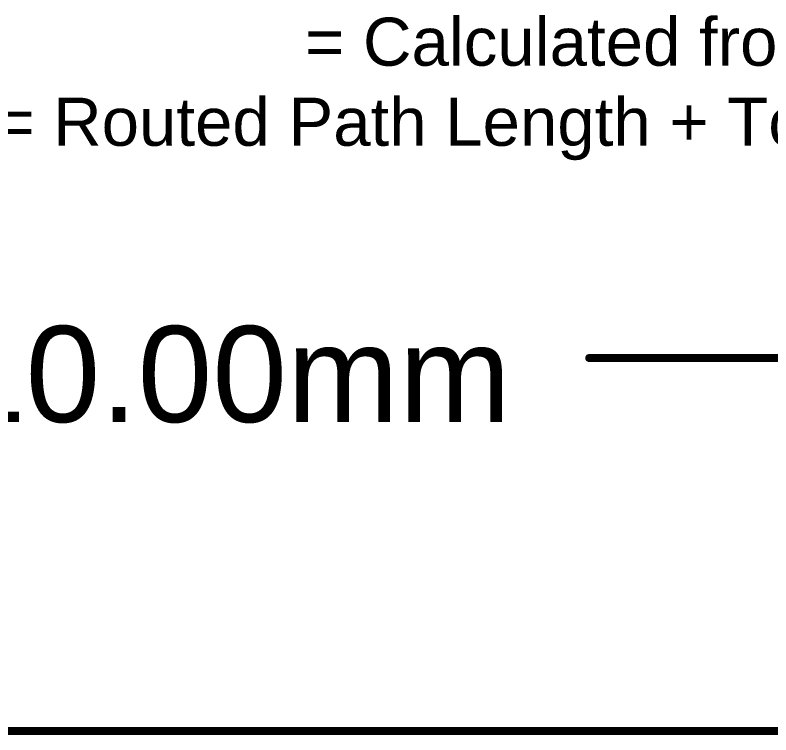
# Model space of a CAD drawing. Header units: inches. Extents: x 0 to 211, y 0 to 201.
# Drawn here: x 1.879 to 2.822, y 4.719 to 5.618 of the extents above; entities that cross this region are included whole.
import ezdxf

# ---------------------------------------------------------------- set-up
doc = ezdxf.new("R2010")
doc.units = ezdxf.units.IN
doc.header["$MEASUREMENT"] = 0
for name, color, linetype in [('Board Outline', 216, 'Continuous'), ('Dimension', 6, 'Continuous'), ('Drill Drawing', 1, 'Continuous')]:
    doc.layers.add(name, color=color, linetype=linetype)
doc.styles.add('Arial', font='', dxfattribs={"height": 0.2})
doc.styles.get('Arial').set_extended_font_data('Arial')

msp = doc.modelspace()

# ---------------------------------------------------------------- linework, layer by layer
at = {"layer": 'Board Outline'}
msp.add_lwpolyline([(0, 4.72441, 0.01, 0.01, 0), (4.33071, 4.72441, 0.01, 0.01, 0)], format="xyseb", dxfattribs=at)
at = {"layer": 'Dimension'}
msp.add_lwpolyline([(2.59521, 5.19, 0.01, 0.01, 0), (4.33071, 5.19, 0.01, 0.01, 0)], format="xyseb", dxfattribs=at)
msp.add_lwpolyline([(2.59271, 5.19, 0.005, 0.005, 1), (2.59771, 5.19, 0.005, 0.005, 1)], format="xyseb", close=True, dxfattribs=at)

# ---------------------------------------------------------------- texts
at = {"layer": 'Dimension', "style": 'Arial'}
msp.add_text('110.00mm', height=0.12, dxfattribs=at).set_placement((1.70549, 5.11002))
at = {"layer": 'Drill Drawing', "style": 'Arial'}
for s, p in [('= Calculated from tool start centre position to tool end centre position.', (2.24072, 5.55503)), (' = Routed Path Length + Tool Size = Slot length as defined in the PCB layout', (1.83085, 5.45505))]:
    msp.add_text(s, height=0.06, dxfattribs=at).set_placement(p)

doc.saveas('drawing.dxf')
